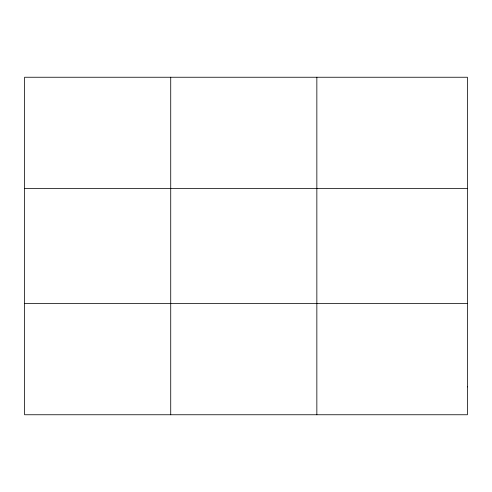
<?xml version="1.0" encoding="UTF-8"?>
<svg xmlns="http://www.w3.org/2000/svg" width="492" height="492" viewBox="0 0 492 492"><rect width="100%" height="100%" fill="white"/><g stroke="black" fill="none" stroke-linecap="round" stroke-linejoin="round"><path stroke-width="0.74" d="M170.724 414.756L170.724 77.244M316.848 414.756L316.848 77.244M24.6 188.627L467.4 188.627M24.6 303.373L467.4 303.373M467.4 386.909L467.4 414.756L24.6 414.756L24.6 77.244L467.4 77.244L467.4 386.909"/></g></svg>
